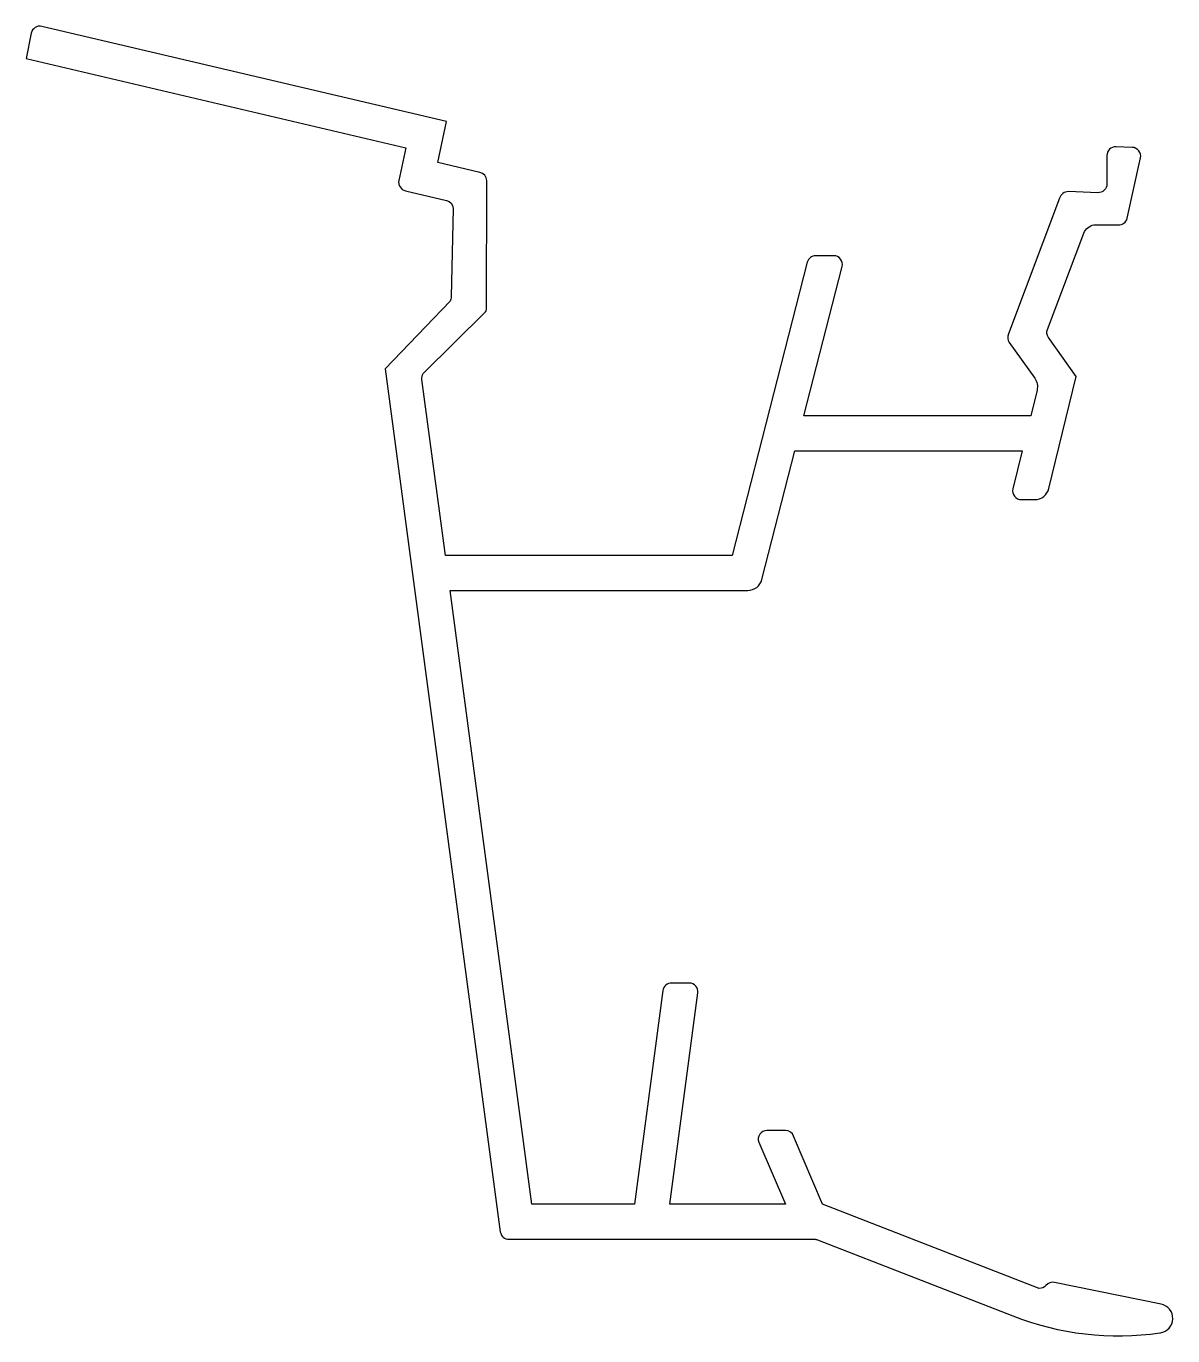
# Model space of a CAD drawing. Extents: x 151 to 190.5, y 200.7 to 245.7.
import ezdxf

# ---------------------------------------------------------------- set-up
doc = ezdxf.new("R2010")
doc.units = 0
doc.layers.add('ANA', color=220, linetype='CONTINUOUS')

msp = doc.modelspace()

# ---------------------------------------------------------------- linework, layer by layer
at = {"layer": 'ANA', "color": 7}
msp.add_lwpolyline([(185.734, 233.583, -0.218606), (185.813, 233.174), (185.597, 232.287), (177.795, 232.287), (179.112, 237.422, 0.489832), (178.822, 237.796), (178.202, 237.796, 0.342433), (177.912, 237.571), (175.325, 227.487), (165.466, 227.487), (164.658, 233.544, -0.171551), (164.699, 233.74), (166.85, 235.867, 0.137082), (166.885, 236.025), (166.887, 240.383, 0.333802), (166.655, 240.66), (165.211, 240.999), (165.505, 242.411), (151.585, 245.679, 0.423974), (151.223, 245.446), (151.048, 244.572), (164.1, 241.508), (163.863, 240.38, 0.40452), (164.089, 240.029), (165.503, 239.697, -0.333802), (165.735, 239.421), (165.665, 236.385, -0.136128), (165.63, 236.229), (163.398, 233.911), (167.355, 204.237, 0.375902), (167.652, 203.977), (178.155, 203.977, -0.093151), (178.264, 203.956), (184.979, 201.34, 0.129398), (190.036, 200.76), (190.055, 200.763, 0.841502), (190.083, 201.748), (186.411, 202.493, 0.275649), (186.121, 202.392, -0.222477), (185.89, 202.284), (178.439, 205.187), (177.443, 207.52, 0.314207), (177.161, 207.716), (176.522, 207.716, 0.521831), (176.241, 207.312), (177.16, 205.187), (173.18, 205.187), (174.149, 212.447, 0.453592), (173.851, 212.787), (173.246, 212.787, 0.375902), (172.948, 212.527), (171.97, 205.187), (168.439, 205.187), (165.626, 226.287), (175.868, 226.287, 0.342433), (176.352, 226.663), (177.487, 231.087), (185.303, 231.087), (184.984, 229.782, 0.486315), (185.276, 229.411), (185.736, 229.411, 0.34561), (186.222, 229.792), (187.164, 233.647), (186.208, 234.983, -0.250561), (186.172, 235.263), (187.421, 238.573, -0.249181), (187.772, 238.857), (188.612, 238.853, 0.356353), (188.915, 239.081), (189.372, 241.155, 0.46749), (189.09, 241.52), (188.529, 241.541, 0.425464), (188.218, 241.241), (188.218, 240.259, -0.425464), (187.907, 239.96), (186.893, 239.998, 0.356353), (186.59, 239.77), (184.829, 235.105, 0.267628), (184.859, 234.807)], format="xyb", close=True, dxfattribs=at)

doc.saveas('drawing.dxf')
